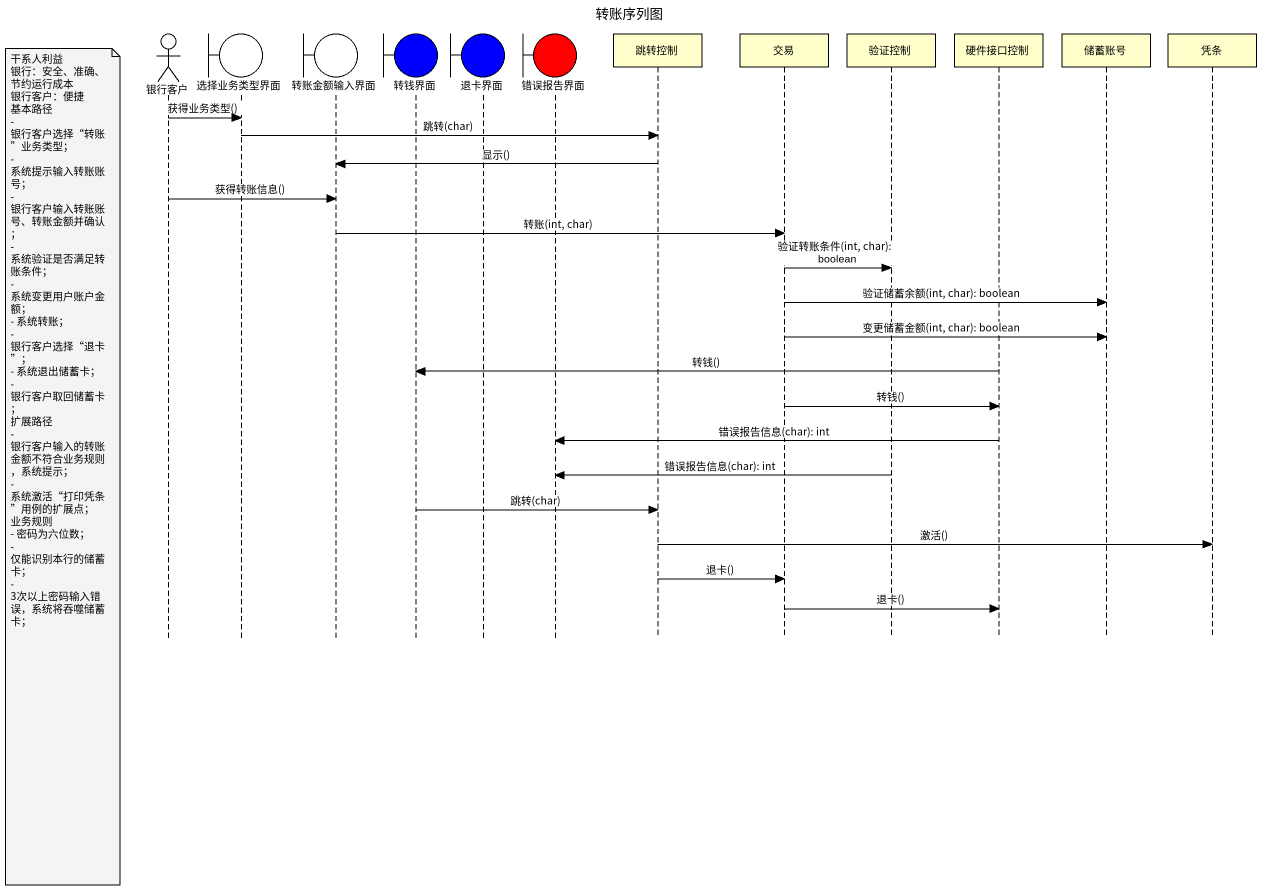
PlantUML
@startuml
title 转账序列图
hide footbox
actor 银行客户
boundary 选择业务类型界面
boundary 转账金额输入界面
boundary 转钱界面 #0000FF
boundary 退卡界面 #0000FF
boundary 错误报告界面 #FF0000
participant 跳转控制
participant 交易
participant 验证控制
participant 硬件接口控制
participant 储蓄账号
participant 凭条

银行客户 -> 选择业务类型界面 : 获得业务类型()
选择业务类型界面 -> 跳转控制 : 跳转(char)
跳转控制 -> 转账金额输入界面 : 显示()
银行客户 -> 转账金额输入界面 : 获得转账信息()
转账金额输入界面 -> 交易 : 转账(int, char)
交易 -> 验证控制 : 验证转账条件(int, char): boolean
交易 -> 储蓄账号 : 验证储蓄余额(int, char): boolean
交易 -> 储蓄账号 : 变更储蓄金额(int, char): boolean
硬件接口控制 -> 转钱界面 : 转钱()
交易 -> 硬件接口控制 : 转钱()
硬件接口控制 -> 错误报告界面 : 错误报告信息(char): int
note left of 银行客户
  干系人利益
  银行：安全、准确、节约运行成本
  银行客户：便捷
  基本路径
  - 银行客户选择“转账”业务类型；
  - 系统提示输入转账账号；
  - 银行客户输入转账账号、转账金额并确认；
  - 系统验证是否满足转账条件；
  - 系统变更用户账户金额；
  - 系统转账；
  - 银行客户选择“退卡”；
  - 系统退出储蓄卡；
  - 银行客户取回储蓄卡；
  扩展路径
  - 银行客户输入的转账金额不符合业务规则，系统提示；
  - 系统激活“打印凭条”用例的扩展点；
  业务规则
  - 密码为六位数；
  - 仅能识别本行的储蓄卡；
  - 3次以上密码输入错误，系统将吞噬储蓄卡；
end note
验证控制 -> 错误报告界面 : 错误报告信息(char): int
转钱界面 -> 跳转控制 : 跳转(char)
跳转控制 -> 凭条 : 激活()
跳转控制 -> 交易 : 退卡()
交易 -> 硬件接口控制 : 退卡()
@enduml
